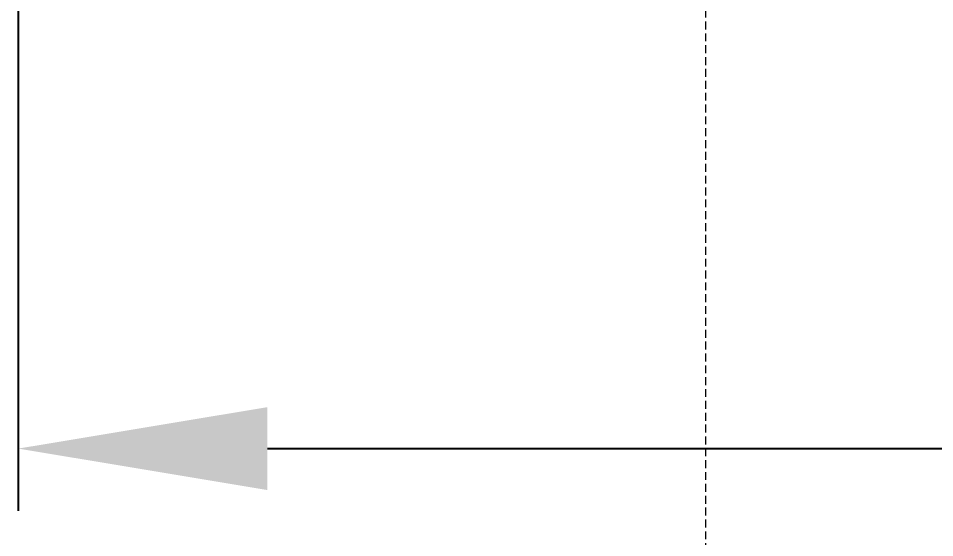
# Model space of a CAD drawing. Header units: millimetres. Extents: x -427 to 4679, y -324 to 2971.
# Drawn here: x -216.7 to -69.5, y 2322.9 to 2406.4 of the extents above; entities that cross this region are included whole.
import ezdxf

# ---------------------------------------------------------------- set-up
doc = ezdxf.new("R2010")
doc.units = ezdxf.units.MM
doc.linetypes.add('HIDDEN', pattern=[1.905, 1.27, -0.635])
doc.layers.add('ZANO_R_przerywana', color=7, linetype='HIDDEN', lineweight=0)
doc.layers.add('ZANO_W', color=1, linetype='Continuous', lineweight=0)
doc.styles.add('Arial', font='arial.ttf')
doc.styles.get("Standard").update_dxf_attribs({"font": 'ARIALUNI.TTF'})
doc.dimstyles.new('pl i ang', dxfattribs={"dimtxt": 50, "dimasz": 50, "dimexe": 1.25, "dimexo": 0.625, "dimgap": 10, "dimtad": 1, "dimtoh": 1, "dimtxsty": 'Standard', "dimcen": 2.5, "dimclrd": 1, "dimclre": 1, "dimclrt": 1, "dimadec": 0, "dimazin": 0, "dimtfac": 1, "dimtmove": 0, "dimatfit": 3, "dimfxl": 1, "dimarcsym": 1})

# ---------------------------------------------------------------- blocks, each defined once
blk = doc.blocks.new('*D485')
at = {"layer": 'ZANO_W', "color": 1, "lineweight": -2}
for p, q in [((-216.66, 2510.74), (-216.66, 2327.24)), ((1811.27, 2510.74), (1811.27, 2327.24)), ((-176.66, 2337.24), (1771.27, 2337.24))]:
    blk.add_line(p, q, dxfattribs=at)
at = {"layer": 'ZANO_W', "color": 1}
for points in [[(-176.66, 2343.9), (-176.66, 2330.57), (-216.66, 2337.24)], [(1771.27, 2330.57), (1771.27, 2343.9), (1811.27, 2337.24)]]:
    blk.add_solid(points, dxfattribs=at)
at = {"layer": 'ZANO_W', "color": 1, "insert": (797.31, 2367.66), "char_height": 40, "attachment_point": 5, "style": 'Arial'}
blk.add_mtext('2028', dxfattribs=at)

msp = doc.modelspace()

# ---------------------------------------------------------------- linework, layer by layer
at = {"layer": 'ZANO_R_przerywana'}
msp.add_line((-106.26, 2120.74), (-106.26, 2520.74), dxfattribs=at)

# ---------------------------------------------------------------- dimensions: what is measured, and where the dimension line sits
at = {"layer": 'ZANO_W'}
dim = msp.add_linear_dim(base=(1811.27, 2337.24), p1=(-216.66, 2520.74), p2=(1811.27, 2520.74), dimstyle='pl i ang', override={"dimtxt": 40, "dimasz": 40, "dimexe": 10, "dimexo": 10, "dimtoh": 0, "dimdec": 0, "dimtxsty": 'Arial', "dimtdec": 0, "dimtmove": 1}, dxfattribs=at)
dim.commit()
dim.dimension.update_dxf_attribs({"geometry": '*D485', "text_midpoint": (797.31, 2367.66)})

doc.saveas('drawing.dxf')
